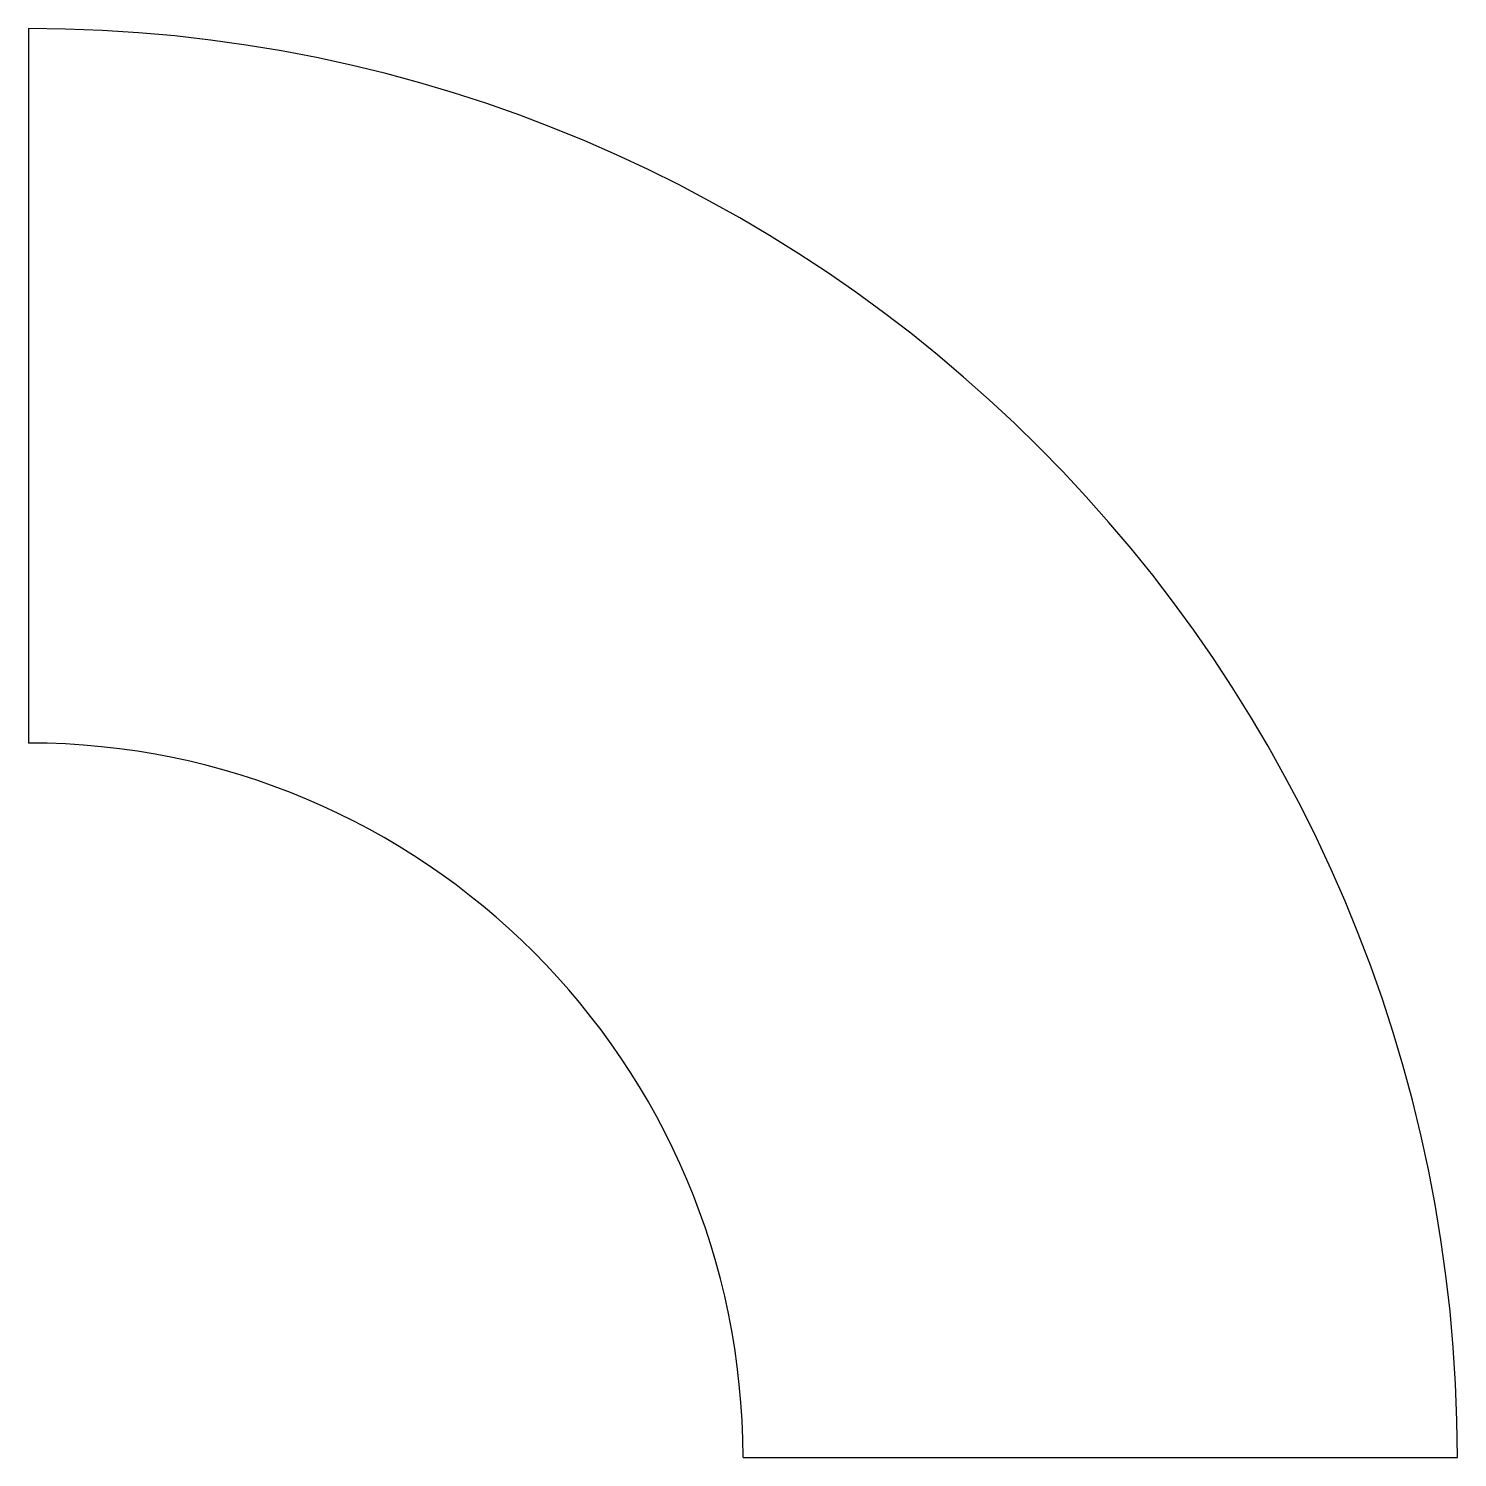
# Model space of a CAD drawing. Header units: metres. Extents: x 0 to 20, y 0 to 20.
import ezdxf

# ---------------------------------------------------------------- set-up
doc = ezdxf.new("R2010")
doc.units = ezdxf.units.M

msp = doc.modelspace()

# ---------------------------------------------------------------- linework, layer by layer
at = {"layer": 'exterieur'}
msp.add_arc((0, 0), 20, 0, 90, dxfattribs=at)
at = {"layer": 'interieur'}
msp.add_arc((0, 0), 10, 0, 90, dxfattribs=at)
at = {"layer": 'sym_x'}
msp.add_line((10, 0), (20, 0), dxfattribs=at)
at = {"layer": 'sym_y'}
msp.add_line((0, 20), (0, 10), dxfattribs=at)

doc.saveas('drawing.dxf')
